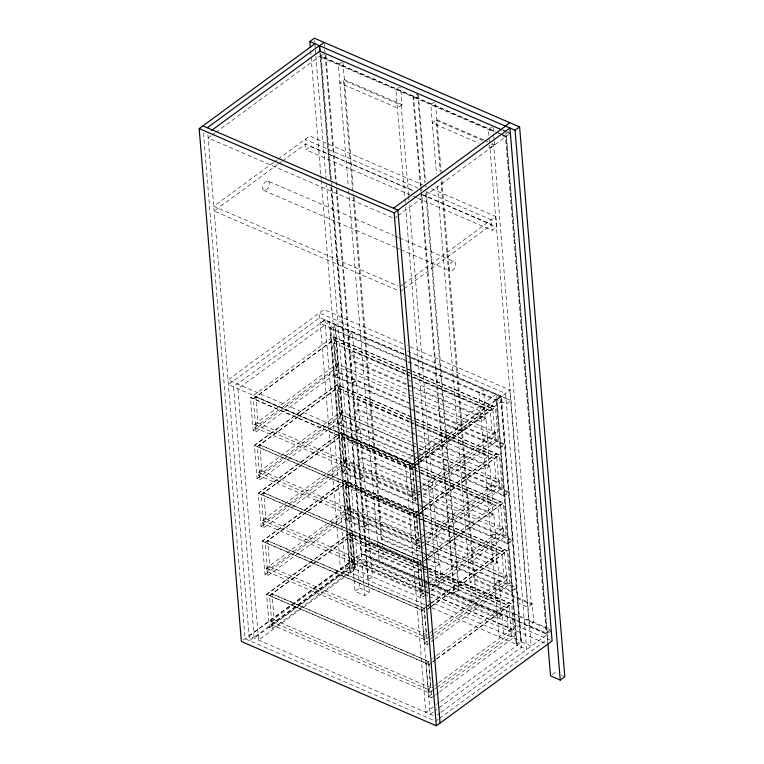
<?xml version="1.0" encoding="UTF-8"?>
<svg xmlns="http://www.w3.org/2000/svg" width="764" height="764" viewBox="0 0 764 764"><rect width="100%" height="100%" fill="white"/><g stroke="black" fill="none" stroke-linecap="round" stroke-linejoin="round"><path stroke-width="0.57" stroke-dasharray="3.82 2.86" d="M211.007 135.849L208.133 137.959L393.24 217.988M211.962 135.152L214.837 133.051M215.801 132.344L320.192 55.858L495.444 131.628M323.182 54.225L320.45 56.221L497.431 132.735M331.318 179.807L321.252 57.319L324.891 54.655M341.947 62.037L338.309 64.701L348.308 186.273M273.388 162.598L213.758 206.299L397.767 285.851M274.352 161.892L277.236 159.781M278.201 159.074L309.678 136.011L422.502 184.783M277.628 164.489L214.14 211.007L399.247 291.046M278.593 163.782L281.477 161.672M282.432 160.965L305.524 144.052L413.954 190.933M416.619 197.647L305.992 149.811L310.547 146.478L413.505 190.99M399.591 86.953L395.953 89.617L404.872 198.134M402.007 104.611L397.461 107.944L339.818 83.028L344.363 79.695L402.007 104.611L400.594 87.43M420.343 186.187L413.009 96.999L416.647 94.325M421.079 186.502L413.744 97.314L417.383 94.65M434.439 102.023L430.8 104.687L436.502 174.039M492.083 126.939L488.444 129.613L489.132 137.931M494.212 141.168L494.499 144.606L489.953 147.939L487.776 146.994M394.339 218.466L397.213 216.355M398.168 215.658L510.715 133.184L507.439 131.771M408.568 407.795L334.689 375.85L330.812 328.721L335.358 325.388L403.774 354.974M399.954 286.806L402.848 284.685M403.803 283.979L495.884 216.518L427.974 187.151M411.548 370.702L333.123 336.79L250.439 397.538L412.751 467.721L415.645 465.61M253.362 398.808L336.055 338.213M400.346 291.514L403.23 289.403M404.194 288.697L491.729 224.559L422.721 194.725M411.777 399.075L335.721 366.051L333.82 343.017L336.303 341.193M417.717 198.115L492.197 230.317L496.743 226.984L495.884 216.518M417.048 493.229L413.2 496.046L254.784 427.553L254.527 424.412L337.22 363.817L495.645 432.309L495.903 435.451L421.862 489.705M255.501 424.832L257.984 423.017L255.825 396.831L412.302 464.483L414.451 490.669L411.968 492.484M335.721 366.051L338.194 364.237M254.784 427.553L337.478 366.959L337.22 363.817M256.083 431.899L253.352 398.646L336.045 338.051L338.777 371.304L256.083 431.899L253.161 430.638L335.854 370.043L333.123 336.79M334.689 375.85L339.235 372.517L335.358 325.388M412.503 455.707L338.624 423.762L334.747 376.633L339.302 373.3L408.807 403.354M260.018 479.821L257.287 446.568L339.98 385.973L342.721 419.226L260.018 479.821L257.096 478.55L254.364 445.297L337.058 384.703L415.482 418.615M257.296 446.72L339.999 386.126M415.158 446.615L339.655 413.973L337.764 390.929L340.238 389.115M420.028 541.848L417.144 543.958L258.719 475.466L258.461 472.324L341.164 411.729L499.58 480.222L499.837 483.364L425.796 537.617M259.435 472.744L261.918 470.93L259.77 444.743L416.237 512.396L418.395 538.582L415.912 540.396M339.655 413.973L342.138 412.149M258.719 475.466L341.422 414.871L341.164 411.729M257.096 478.55L339.789 417.956L337.058 384.703M338.624 423.762L343.17 420.429L339.302 373.3M416.447 503.619L342.568 471.684L338.691 424.555L343.237 421.222L418.214 453.635M263.962 527.733L261.231 494.48L343.924 433.885L346.655 467.138L263.962 527.733L261.04 526.463L258.299 493.21L341.002 432.625L419.426 466.527M261.24 494.633L343.934 434.038M415.817 493.105L343.599 461.886L341.699 438.842L344.182 437.027M423.963 589.76L421.079 591.88L262.663 523.378L262.405 520.236L345.099 459.642L503.524 528.144L503.782 531.286L429.74 585.53M263.379 520.666L265.862 518.842L263.704 492.665L420.181 560.308L422.33 586.494L419.847 588.309M343.599 461.886L346.073 460.071M262.663 523.378L345.357 462.783L345.099 459.642M261.04 526.463L343.733 465.868L341.002 432.625M342.568 471.684L347.114 468.351L343.237 421.222M420.381 551.541L346.503 519.596L342.625 472.467L347.181 469.134L422.148 501.547M267.897 575.645L265.165 542.392L347.859 481.797L350.6 515.051L267.897 575.645L264.974 574.385L262.243 541.132L344.936 480.537L418.987 512.548M265.175 542.555L347.878 481.96M419.751 541.027L347.534 509.798L345.643 486.763L348.117 484.939M412.808 455.363L405.111 460.998L425.777 712.354L435.394 705.306M413.773 454.656L416.657 452.536M417.612 451.839L496.495 394.043L517.161 645.399L440.207 701.782M416.237 457.961L409.494 462.898L430.161 714.254L434.009 711.427M417.192 457.254L500.878 395.943L521.545 647.299L434.974 710.73M413.792 387.081L485.914 418.261L487.413 436.588L482.867 439.921L478.99 392.791L483.545 389.459L485.054 407.785L480.499 411.118L411.662 381.351M429.826 636.269L425.023 639.793L266.598 571.3L266.34 568.158L349.043 507.563L507.458 576.056L507.716 579.198L434.64 632.745M409.657 408.262L499.933 447.293L496.056 400.164L501.27 396.363L521.459 641.961L516.913 645.293L526.663 649.505L505.606 393.441L404.844 349.874M414.231 460.396L416.151 458.983M417.115 458.276L510.161 390.108L407.202 345.586M267.314 568.578L269.797 566.754L267.648 540.578L424.115 608.23L426.274 634.406L423.791 636.231M347.534 509.798L350.017 507.984M266.598 571.3L349.301 510.705L349.043 507.563M415.587 462.077L409.819 466.298L412.55 499.551L415.473 500.821L418.357 498.701M416.552 461.37L419.436 459.25M420.391 458.553L492.513 405.703L495.244 438.956L421.203 493.21M409.829 466.46L415.597 462.23M416.561 461.523L419.446 459.412M420.41 458.706L492.532 405.865M264.974 574.385L347.668 513.79L344.936 480.537M414.613 465.104L417.507 462.994M418.462 462.287L505.997 398.149L409.609 356.473M415.473 500.821L412.741 467.568L415.626 465.448M416.59 464.741L419.474 462.631M420.439 461.924L495.435 406.973L412.636 371.17M416.6 464.904L419.484 462.793M420.448 462.086L495.454 407.126L412.656 371.333M346.503 519.596L351.048 516.263L347.181 469.134M424.755 604.687L350.877 572.742L346.569 520.38L351.115 517.047L423.905 548.514M485.914 418.261L481.358 421.594L412.522 391.827M272.271 628.801L269.539 595.548L352.233 534.953L354.964 568.206L272.271 628.801L269.348 627.53L266.607 594.277L349.31 533.683L423.351 565.704M269.549 595.7L352.242 535.106M494.671 431.889L492.188 433.704L490.287 410.669L413.696 377.55M413.2 496.046L412.942 492.904L417.755 489.38M418.71 488.673L421.604 486.563M422.559 485.856L495.645 432.309M424.125 594.172L351.908 562.953L350.007 539.909L352.49 538.095M418.013 492.522L420.897 490.412M412.55 499.551L416.399 496.734M417.364 496.027L420.248 493.916M419.321 497.994L422.206 495.884M423.17 495.177L498.176 440.226L495.435 406.973M499.933 447.293L504.479 443.96L500.601 396.831L408.148 356.855M418.825 435.461L489.848 466.174L491.357 484.5L486.811 487.833L482.934 440.704L487.48 437.371L488.989 455.697L484.443 459.03L415.597 429.272M417.965 458.075L503.868 495.206L499.99 448.076L504.546 444.743L415.368 406.19M419.522 509.989L413.754 514.21L416.495 547.463L419.417 548.733L422.301 546.613M420.486 509.282L423.371 507.172M424.335 506.465L496.457 453.625L499.188 486.869L425.147 541.122M413.773 514.373L419.541 510.142M420.506 509.435L423.39 507.325M424.345 506.618L496.466 453.778M243.219 640.136L357.132 556.669L429.425 587.927M336.943 189.558L366.567 549.899L361.353 553.699L422.53 580.143M433.236 690.121L429.387 692.938L270.972 624.446L270.714 621.304L353.407 560.709L511.832 629.202L512.09 632.344L438.049 686.597M271.688 621.724L274.171 619.91L272.013 593.724L428.489 661.376L430.638 687.562L428.155 689.376M351.908 562.953L354.381 561.129M419.417 548.733L416.686 515.48L419.57 513.37M420.525 512.663L423.409 510.543M424.373 509.846L499.379 454.886L416.581 419.083M419.579 513.523L416.695 515.633L254.374 445.46L337.077 384.865L415.492 418.767M420.544 512.816L423.428 510.705M424.383 509.999L499.389 455.038L416.59 419.245M270.972 624.446L353.665 563.851L353.407 560.709M269.348 627.53L352.042 566.936L349.31 533.683M489.848 466.174L485.302 469.507L416.466 439.739M366.768 560.833L362.212 564.166L429.951 593.456M403.745 349.396L319.409 312.934L340.457 568.999L350.208 573.22L355.422 569.419L351.115 517.047M419.531 448.506L496.123 481.626L498.606 479.802M417.144 543.958L416.886 540.816L420.735 537.999M421.69 537.293L424.574 535.182M425.538 534.475L499.58 480.222M336.246 189.673L369.346 592.253L364.8 595.586L355.05 591.374L359.596 588.041L326.581 185.041M416.495 547.463L420.334 544.646M421.298 543.939L424.182 541.829M423.266 545.916L426.15 543.796M427.105 543.099L502.11 488.139L499.379 454.886M503.868 495.206L508.413 491.873L504.546 444.743M421.671 482.905L493.792 514.086L495.292 532.413L490.746 535.745L486.869 488.616L491.424 485.283L492.933 503.61L488.377 506.943L415.167 475.294M421.909 505.988L507.812 543.128L503.934 495.998L508.48 492.665L419.302 454.102M417.707 562.285L423.466 557.901M424.44 557.357L427.315 555.084M428.289 554.54L500.391 501.537L503.123 534.79L429.082 589.044M502.55 527.714L500.067 529.538L498.166 506.494L500.649 504.679L418.586 469.192M417.698 562.132L420.429 595.385L423.351 596.646L420.62 563.393L423.504 561.282M424.469 560.575L427.353 558.465M428.317 557.758L503.314 502.798L420.515 467.005M423.523 561.435L420.63 563.555L258.318 493.372L341.011 432.777L419.436 466.68M424.478 560.728L503.333 502.96L420.534 467.157M493.792 514.086L489.237 517.419L420.401 487.661M427.802 558.694L439.768 563.861L435.213 567.194L428.69 564.376M421.079 591.88L420.821 588.738L424.669 585.912M425.634 585.214L428.518 583.094M429.483 582.388L503.524 528.144M420.429 595.385L424.278 592.568M425.242 591.861L428.126 589.741M423.351 596.646L426.236 594.535M427.2 593.829L430.084 591.718M431.049 591.011L506.054 536.051L503.314 502.798M507.812 543.128L512.357 539.795L508.48 492.665M422.33 529.404L497.727 561.998L499.236 580.334L494.69 583.667L490.813 536.538L495.359 533.205L496.867 551.532L492.322 554.865L419.111 523.206M425.844 553.9L511.746 591.04L507.869 543.911L512.424 540.578L423.246 502.024M426.446 606.52L421.632 610.044L424.373 643.298L427.296 644.558L430.18 642.448M427.401 605.814L430.294 603.703M431.249 602.997L504.336 549.45L507.067 582.703L433.026 636.956M421.652 610.197L426.455 606.683M427.42 605.976L430.304 603.856M431.268 603.159L504.345 549.602M427.448 609.194L430.333 607.084M431.288 606.377L507.258 550.71L424.459 514.917M427.458 609.347L430.342 607.237M431.307 606.53L507.267 550.873L424.469 515.07M428.021 581.767L453.787 592.902L458.333 589.569L425.672 192.366M549.918 630.224L546.279 632.888L454.513 593.217L459.059 589.884L426.312 191.497M497.727 561.998L493.181 565.331L419.971 533.683M425.223 543.385L504.001 577.45L506.484 575.636M425.023 639.793L424.765 636.651L428.614 633.834M429.569 633.127L432.453 631.016M433.417 630.31L507.458 576.056M430.791 635.562L433.675 633.451M424.373 643.298L428.212 640.48M429.177 639.774L432.061 637.663M431.144 641.741L434.028 639.63M434.983 638.924L509.989 583.963L507.258 550.71M511.746 591.04L516.292 587.707L512.424 540.578M429.979 583.973L502.101 615.154L503.61 633.48L499.054 636.813L494.747 584.45L499.303 581.117L500.802 599.444L496.256 602.777L423.046 571.128M425.844 605.164L516.12 644.195L511.813 591.823L516.359 588.49L428.279 550.405M426.016 663.353L431.775 658.969M432.749 658.425L435.623 656.152M436.597 655.598L508.7 602.605L511.441 635.858L438.355 689.405M510.858 628.782L508.375 630.606L506.484 607.561L508.958 605.747L349.75 536.767L421.967 567.996M426.006 663.2L428.738 696.443L431.66 697.713L428.929 664.46L431.813 662.35M432.777 661.643L435.661 659.523M436.626 658.826L511.622 603.866L428.824 568.063M431.832 662.503L428.948 664.613L266.626 594.44L349.32 533.845L423.371 565.857M432.787 661.796L435.671 659.685M436.636 658.979L511.641 604.018L428.843 568.225M502.101 615.154L497.545 618.487L428.709 588.719M532.26 603.856L527.704 607.189L470.07 582.264L474.616 578.931L532.26 603.856L533.759 622.183L529.213 625.515L489.714 145.065M429.387 692.938L429.129 689.796L433.942 686.273M434.907 685.575L437.791 683.455M438.746 682.758L511.832 629.202M434.2 689.414L437.084 687.304M428.738 696.443L432.586 693.626M431.66 697.713L434.544 695.603M435.509 694.896L438.393 692.776M439.357 692.079L514.363 637.119L511.622 603.866M516.12 644.195L520.666 640.862L516.359 588.49M436.359 704.599L439.243 702.488M551.618 630.663L547.072 633.996L427.993 582.512M437.199 715.056L440.074 712.955M441.029 712.249L547.339 634.359L427.945 582.741M438.546 719.067L435.671 721.178L245.082 638.771L203.491 132.974M439.501 718.37L547.721 639.067L506.102 132.821M552.334 674.555L555.065 672.549L557.233 673.485M503.075 129.88L506.351 131.293M502.588 130.424L505.787 131.809M506.857 132.267L510.056 133.652M496.533 132.096L499.818 133.519M500.917 133.996L506.389 136.364M498.52 133.213L501.805 134.626M502.893 135.104L506.169 136.517M321.252 57.319L413.009 96.999M413.744 97.314L493.773 131.914M502.301 135.6L505.501 136.985L546.279 632.888M483.622 139.898L436.855 119.681L432.309 123.014L479.076 143.231M484.71 140.375L487.976 141.779M492.322 143.661L494.499 144.606M482.8 140.509L436.034 120.292L440.226 171.317M491.5 144.272L493.668 145.208L531.429 604.458L473.785 579.542L441.105 181.994M423.59 185.26L426.885 186.674M417.956 188.116L305.132 139.344L305.992 149.811M426.713 191.907L491.338 219.841L492.197 230.317M422.263 194.782L496.743 226.984M268.088 181.116A5.128 2.865 -66.6 0 1 267.18 189.205A5.128 2.865 -66.6 0 1 262.701 187.046A5.128 2.865 -66.6 0 1 268.088 181.116L394.043 235.57M395.141 236.047L398.426 237.47M399.524 237.938L454.293 261.622A5.128 2.865 -66.6 0 1 453.386 269.711A5.128 2.865 -66.6 0 1 448.907 267.553A5.128 2.865 -66.6 0 1 454.293 261.622M263.895 190.465L395.332 247.288M396.43 247.765L399.715 249.188M400.813 249.656L450.101 270.972M402.819 343.695L323.955 309.601L228.025 379.889L412.035 459.45M404.137 354.114L319.791 317.643L228.417 384.598L413.525 464.636M405.226 354.582L408.511 356.005M403.678 354.171L324.815 320.068L320.269 323.401L406.801 360.818M408.062 356.062L511.021 400.575L506.475 403.908L407.89 361.286M330.812 328.721L406.878 361.611M407.966 362.079L496.056 400.164M333.133 336.953L411.557 370.855M405.779 371.094L333.562 339.875L492.77 408.845M406.878 371.571L490.049 407.68M409.657 375.191L353.923 351.096L349.377 354.429L406.2 378.992M414.021 377.082L485.054 407.785M333.82 343.017L409.323 375.659M405.55 374.379L353.102 351.698L353.961 362.174L406.41 384.846M406.639 374.847L409.924 376.27M411.013 376.738L484.223 408.387L485.083 418.863L411.872 387.214M407.288 379.469L410.574 380.883M412.703 386.603L354.792 361.563L350.237 364.896L407.059 389.468M407.498 385.323L410.784 386.737M408.148 389.936L411.433 391.359M412.866 399.553L495.903 435.451M335.854 370.043L338.777 371.304M495.244 438.956L498.176 440.226M339.235 372.517L408.74 402.571M415.301 405.407L504.479 443.96M334.747 376.633L410.812 409.523M411.911 410.001L415.186 411.414M416.275 411.882L499.99 448.076M409.724 419.016L337.507 387.787L409.733 419.169M416.284 421.852L493.983 455.592M410.268 419.388L413.553 420.811M414.651 421.279L496.715 456.767M409.227 421.212L357.867 399.009L353.321 402.341L410.134 426.904M410.316 421.68L413.591 423.103M414.69 423.571L488.989 455.697M337.764 390.929L413.257 423.571M417.641 425.462L494.232 458.581L496.123 481.626M409.485 422.291L357.036 399.61L357.896 410.087L410.354 432.768M410.583 422.759L413.859 424.182M414.947 424.65L488.158 456.309L489.027 466.775L415.817 435.127M411.233 427.382L414.508 428.795M414.451 433.58L358.727 409.485L354.181 412.818L415.368 439.271M411.443 433.236L414.718 434.649M341.422 414.871L411.347 445.106M412.436 445.574L499.837 483.364M339.789 417.956L342.721 419.226M499.188 486.869L502.11 488.139M343.17 420.429L412.684 450.483M419.235 453.319L508.413 491.873M413.601 456.184L416.877 457.598M338.691 424.555L412.57 456.49M420.219 459.804L503.934 495.998M255.844 396.984L412.312 464.636M416.943 468.342L341.441 435.7L417.497 468.724M421.317 470.242L497.927 503.514M412.741 467.568L250.42 397.385L253.161 430.638M413.162 469.125L361.802 446.921L357.256 450.254L414.078 474.826M414.25 469.602L492.933 503.61M341.699 438.842L413.916 470.07M415.014 470.538L418.29 471.961M419.388 472.429L498.166 506.494M413.429 470.204L360.98 447.532L361.84 457.999L414.289 480.68M421.079 473.508L492.102 504.221L492.961 514.697L421.938 483.984M416.208 480.546L362.671 457.397L358.115 460.73L414.938 485.293M417.297 481.014L420.582 482.437M416.027 485.77L419.312 487.184M257.984 423.017L414.451 490.669M416.905 493.582L503.782 531.286M254.527 424.412L412.942 492.904M343.733 465.868L346.655 467.138M503.123 534.79L506.054 536.051M347.114 468.351L419.904 499.818M420.993 500.286L512.357 539.795M417.536 504.097L420.811 505.51M342.625 472.467L418.691 505.357M419.789 505.825L423.065 507.239M424.154 507.716L507.869 543.911M420.076 513.026L423.361 514.439M418.997 512.711L344.956 480.69L262.253 541.284L424.574 611.467M420.095 513.179L423.371 514.602M259.779 444.906L416.246 512.558M420.878 516.263L345.385 483.622L421.432 516.636M425.262 518.154L501.862 551.427M422.53 517.113L504.593 552.592M254.364 445.297L416.686 515.48M417.106 517.047L365.746 494.833L361.2 498.166L418.013 522.738M421.47 518.928L496.867 551.532M345.643 486.763L417.86 517.982M418.949 518.46L422.234 519.873M423.332 520.351L502.11 554.406L504.001 577.45M417.364 518.116L364.915 495.444L365.775 505.921L418.233 528.592M418.462 518.594L421.738 520.007M422.826 520.485L496.037 552.133L496.906 562.61L425.873 531.897M417.965 527.513L366.605 505.31L362.06 508.643L418.882 533.205M261.918 470.93L418.395 538.582M420.849 541.495L424.125 542.918M349.301 510.705L419.226 540.931M426.866 544.245L507.716 579.198M258.461 472.324L416.886 540.816M347.668 513.79L350.6 515.051M507.067 582.703L509.989 583.963M351.048 516.263L423.839 547.731M424.937 548.208L516.292 587.707M421.48 552.009L424.755 553.432M346.569 520.38L422.635 553.27M423.724 553.738L427.009 555.161M428.098 555.629L511.813 591.823M421.279 555.867L382.124 538.945L377.578 542.278L423.256 562.027M424.803 558.36L381.293 539.546L353.102 196.596M425.882 558.828L438.937 564.472L409.37 204.905M263.723 492.818L420.19 560.47M424.335 562.495L427.601 563.908M258.299 493.21L420.62 563.393M424.45 566.172L427.735 567.595M424.459 566.334L427.744 567.747M421.04 564.959L369.68 542.755L365.135 546.088L421.957 570.651M428.69 568.263L500.802 599.444M425.682 567.929L368.859 543.357L370.148 559.067L422.597 581.748M426.77 568.397L499.981 600.046L501.27 615.755L428.06 584.107M423.065 568.464L506.236 604.572M350.007 539.909L422.225 571.138M429.884 574.442L506.484 607.561M366.567 549.899L421.69 573.726M429.311 577.021L458.333 589.569M459.059 589.884L549.755 629.097M365.899 550.366L421.613 574.452M425.987 576.342L550.529 630.185M422.587 579.408L362.021 553.222L331.423 181.001M423.676 579.886L426.933 581.289M423.628 580.621L426.904 582.034M426.847 582.264L361.133 553.852L249.083 635.954L433.092 715.515M428.891 583.505L370.979 558.465L366.424 561.798L423.246 586.36M423.686 582.216L426.971 583.639M430.524 588.404L552.477 641.13M424.335 586.838L427.62 588.251M265.862 518.842L422.33 586.494M262.405 520.236L420.821 588.738M431.039 593.924L545.744 643.517M424.688 594.554L427.964 595.977M429.053 596.445L512.09 632.344M352.042 566.936L354.964 568.206M511.441 635.858L514.363 637.119M355.422 569.419L423.839 598.995M428.212 600.886L520.666 640.862M345.003 565.666L354.754 569.887L334.565 324.289L330.019 327.622L350.208 573.22M521.459 641.961L531.209 646.172L510.161 390.108M267.658 540.731L424.125 608.383M262.243 541.132L424.564 611.305L427.296 644.558M359.596 588.041L369.346 592.253M561.559 675.357L563.727 676.302M269.797 566.754L426.274 634.406M266.34 568.158L424.765 636.651M272.032 593.886L428.499 661.538M266.607 594.277L428.929 664.46M274.171 619.91L430.638 687.562M270.714 621.304L429.129 689.796M505.892 133.165L547.931 644.463M493.086 127.426L493.745 135.438M493.84 136.584L494.127 140.022M489.227 139.124L489.619 143.88M496.724 399.696L516.913 645.293M435.547 103.732L441.315 173.896M441.907 181.03L476.125 597.257L471.579 600.59L437.352 184.363M418.385 95.166L425.529 181.985M417.564 93.666L424.889 182.854M421.174 187.696L421.47 191.258M421.566 192.452L454.513 593.217M420.439 187.381L420.83 192.136M420.935 193.321L453.787 592.902M439.768 563.861L441.267 582.187L436.721 585.52L405.627 207.35M408.597 195.412L401.176 105.222L343.542 80.296L353.006 195.412M408.692 196.596L408.988 200.158M404.949 199.032L405.264 202.88M342.96 62.552L353.321 188.612M354.009 196.94L383.633 557.271L379.078 560.604L348.671 190.752M325.894 55.18L336.848 188.374M324.242 43.605L324.633 48.352M324.729 49.536L325.12 54.292M325.216 55.476L335.568 181.364M320.259 53.891L330.631 179.941M331.213 187.065L364.8 595.586M319.801 51.14L330.382 179.807M330.965 186.932L361.515 558.57L249.465 640.671L207.751 133.242M314.587 40.578L314.883 44.14M314.978 45.324L315.274 48.886M315.37 50.08L315.761 54.827M315.857 56.011L325.989 177.917M310.623 51.035L311.015 55.782M311.11 56.975L320.784 174.536M320.88 175.73L321.166 179.292M321.272 180.476L355.05 591.374M324.91 319.858L233.536 386.813L254.192 638.169L345.576 571.214L324.91 319.858M329.294 321.759L237.919 388.714L258.585 640.07L349.96 573.115L329.294 321.759M352.424 332.77L347.868 336.103L351.746 383.232L356.291 379.899L352.424 332.77M356.358 380.682L351.812 384.015L355.69 431.144L360.236 427.811L356.358 380.682M360.302 428.594L355.747 431.927L359.624 479.057L364.17 475.724L360.302 428.594M364.237 476.507L359.691 479.84L363.568 526.969L368.114 523.636L364.237 476.507M368.181 524.429L363.626 527.762L367.933 580.124L372.479 576.791L368.181 524.429"/><path stroke-width="1.15" d="M310.337 47.473L309.84 41.533L314.396 38.2L519.606 126.929L564.816 676.77L560.26 680.103L550.519 675.882L547.884 643.823M436.339 725.8L394.167 212.879L509.941 128.046L552.114 640.967L436.339 725.8L241.357 641.502L199.184 128.581L314.959 43.749M207.292 127.75L319.352 45.639L319.839 51.58M324.146 42.412L319.591 45.744L320.078 51.685M211.58 130.443L319.801 51.14L501.623 129.756M505.31 126.041L509.855 122.708M393.498 208.257L505.558 126.146M560.26 680.103L515.06 130.262L519.606 126.929M309.84 41.533L515.06 130.262M202.909 125.85L397.891 210.148L440.054 723.069M199.184 128.581L394.167 212.879"/></g></svg>
